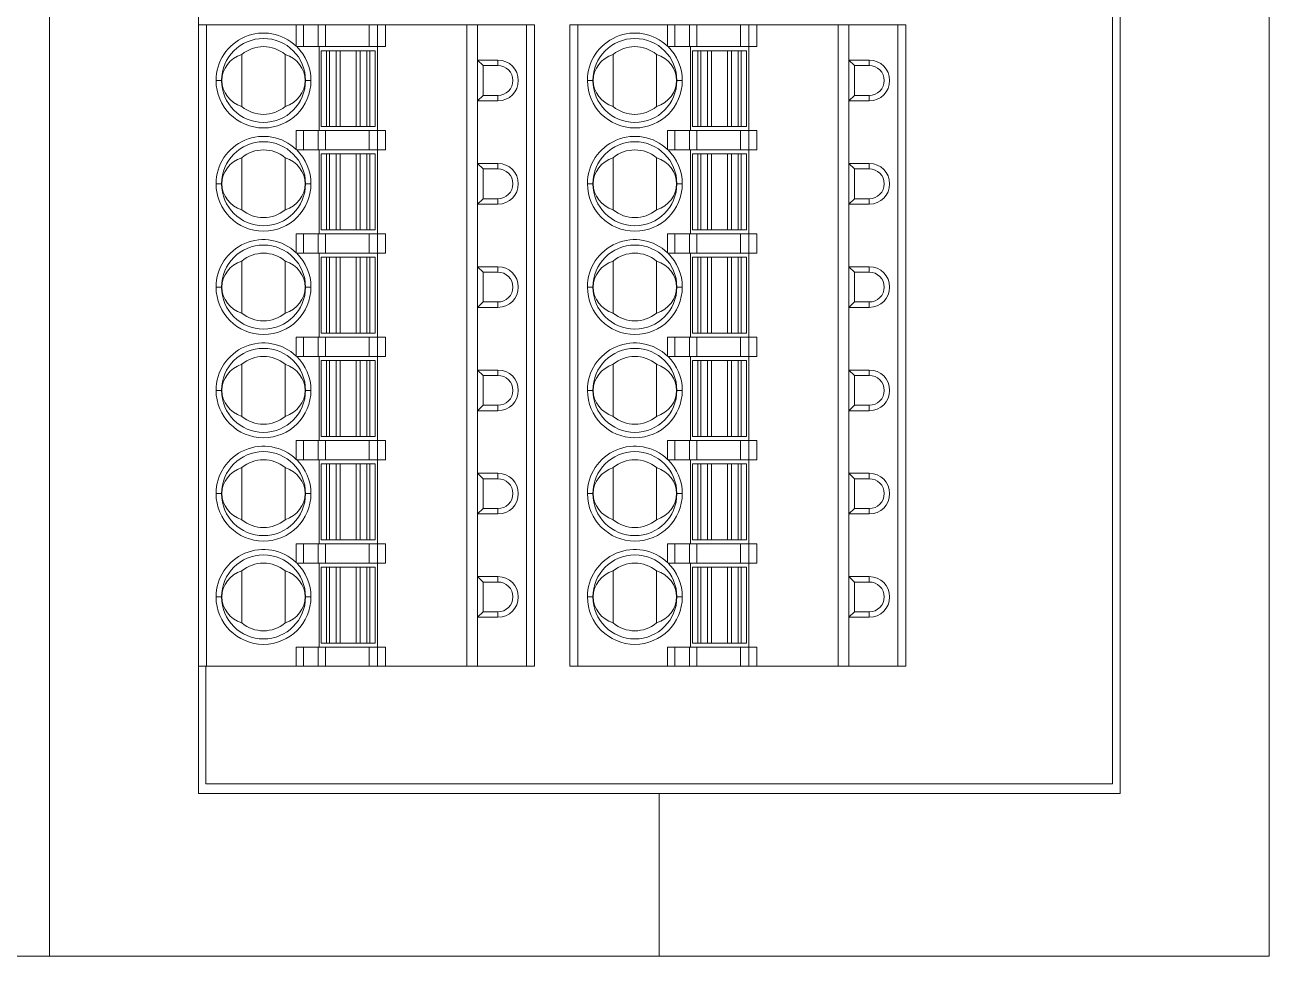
# Model space of a CAD drawing. Header units: millimetres. Extents: x 15 to 265, y 8 to 208.
# Drawn here: x 169.15 to 192.1, y 115 to 132.18 of the extents above; entities that cross this region are included whole.
import ezdxf

# ---------------------------------------------------------------- set-up
doc = ezdxf.new("R2010")
doc.units = ezdxf.units.MM

msp = doc.modelspace()

# ---------------------------------------------------------------- linework, layer by layer
at = {"color": 7, "linetype": 'Continuous', "lineweight": 15}
for p, q in [((169.605, 174.001), (169.605, 115.001)), ((192.105, 174.001), (192.105, 115.001)), ((189.355, 171.001), (189.355, 118.001)), ((189.217, 118.176), (189.217, 170.826)), ((172.355, 132.176), (172.355, 137.001)), ((172.355, 120.351), (172.355, 132.176)), ((172.355, 132.176), (172.505, 132.176)), ((172.505, 120.351), (172.505, 132.176)), ((172.505, 132.176), (174.159, 132.176)), ((174.159, 131.784), (174.159, 132.176)), ((174.159, 132.176), (174.295, 132.176)), ((174.295, 132.176), (174.295, 131.776)), ((174.295, 132.176), (174.564, 132.176)), ((174.564, 132.176), (174.564, 131.776)), ((174.564, 132.176), (174.7, 132.176)), ((174.7, 132.176), (174.7, 131.776)), ((174.7, 132.176), (175.505, 132.176)), ((175.505, 132.176), (175.505, 131.776)), ((175.505, 132.176), (175.655, 132.176)), ((175.655, 132.176), (175.655, 131.776)), ((175.655, 132.176), (175.805, 132.176)), ((175.805, 132.176), (175.805, 131.776)), ((175.805, 132.176), (177.305, 132.176)), ((177.305, 120.351), (177.305, 132.176)), ((177.505, 132.176), (177.305, 132.176)), ((177.505, 131.526), (177.505, 132.176)), ((177.505, 132.176), (178.405, 132.176)), ((178.405, 120.351), (178.405, 132.176)), ((178.555, 132.176), (178.405, 132.176)), ((178.555, 120.351), (178.555, 132.176)), ((179.205, 120.351), (179.205, 132.176)), ((179.205, 132.176), (179.355, 132.176)), ((179.355, 120.351), (179.355, 132.176)), ((179.355, 132.176), (181.009, 132.176)), ((181.009, 131.784), (181.009, 132.176)), ((181.009, 132.176), (181.145, 132.176)), ((181.145, 132.176), (181.145, 131.776)), ((181.145, 132.176), (181.414, 132.176)), ((181.414, 132.176), (181.414, 131.776)), ((181.414, 132.176), (181.55, 132.176)), ((181.55, 132.176), (181.55, 131.776)), ((181.55, 132.176), (182.355, 132.176)), ((182.355, 132.176), (182.355, 131.776)), ((182.355, 132.176), (182.505, 132.176)), ((182.505, 132.176), (182.505, 131.776)), ((182.505, 132.176), (182.655, 132.176)), ((182.655, 132.176), (182.655, 131.776)), ((182.655, 132.176), (184.155, 132.176)), ((184.155, 120.351), (184.155, 132.176)), ((184.355, 132.176), (184.155, 132.176)), ((184.355, 131.526), (184.355, 132.176)), ((184.355, 132.176), (185.255, 132.176)), ((185.255, 120.351), (185.255, 132.176)), ((185.405, 132.176), (185.255, 132.176)), ((185.405, 120.351), (185.405, 132.176)), ((174.167, 131.777), (174.159, 131.784)), ((174.167, 131.776), (174.295, 131.776)), ((174.167, 131.776), (174.167, 131.776)), ((174.295, 131.776), (174.564, 131.776)), ((174.564, 131.776), (174.7, 131.776)), ((174.58, 130.226), (174.58, 131.776)), ((174.7, 131.776), (175.505, 131.776)), ((175.505, 131.776), (175.655, 131.776)), ((175.655, 131.776), (175.805, 131.776)), ((175.655, 131.776), (175.655, 130.226)), ((181.017, 131.777), (181.009, 131.784)), ((181.017, 131.776), (181.145, 131.776)), ((181.017, 131.776), (181.017, 131.776)), ((181.145, 131.776), (181.414, 131.776)), ((181.414, 131.776), (181.55, 131.776)), ((181.43, 130.226), (181.43, 131.776)), ((181.55, 131.776), (182.355, 131.776)), ((182.355, 131.776), (182.505, 131.776)), ((182.505, 131.776), (182.655, 131.776)), ((182.505, 131.776), (182.505, 130.226)), ((173.155, 130.671), (173.155, 131.632)), ((173.955, 131.632), (173.955, 130.671)), ((174.617, 130.301), (174.617, 131.701)), ((174.617, 131.701), (174.717, 131.701)), ((174.717, 130.301), (174.717, 131.701)), ((174.775, 131.701), (174.717, 131.701)), ((174.897, 131.701), (174.775, 131.701)), ((174.775, 130.301), (174.775, 131.701)), ((174.897, 130.301), (174.897, 131.701)), ((174.971, 131.701), (174.897, 131.701)), ((174.971, 130.301), (174.971, 131.701)), ((174.971, 131.701), (175.264, 131.701)), ((175.264, 131.701), (175.264, 130.301)), ((175.338, 131.701), (175.264, 131.701)), ((175.338, 131.701), (175.338, 130.301)), ((175.46, 131.701), (175.338, 131.701)), ((175.46, 131.701), (175.46, 130.301)), ((175.517, 131.701), (175.46, 131.701)), ((175.517, 131.701), (175.517, 130.301)), ((175.617, 131.701), (175.517, 131.701)), ((175.617, 131.701), (175.617, 130.301)), ((177.505, 130.776), (177.505, 131.526)), ((177.505, 131.526), (177.88, 131.526)), ((177.505, 131.526), (177.605, 131.426)), ((177.88, 131.426), (177.88, 131.526)), ((180.005, 130.671), (180.005, 131.632)), ((180.805, 131.632), (180.805, 130.671)), ((181.467, 130.301), (181.467, 131.701)), ((181.467, 131.701), (181.567, 131.701)), ((181.567, 130.301), (181.567, 131.701)), ((181.625, 131.701), (181.567, 131.701)), ((181.625, 130.301), (181.625, 131.701)), ((181.747, 131.701), (181.625, 131.701)), ((181.747, 130.301), (181.747, 131.701)), ((181.821, 131.701), (181.747, 131.701)), ((181.821, 130.301), (181.821, 131.701)), ((181.821, 131.701), (182.114, 131.701)), ((182.114, 131.701), (182.114, 130.301)), ((182.188, 131.701), (182.114, 131.701)), ((182.188, 131.701), (182.188, 130.301)), ((182.31, 131.701), (182.188, 131.701)), ((182.31, 131.701), (182.31, 130.301)), ((182.367, 131.701), (182.31, 131.701)), ((182.367, 131.701), (182.367, 130.301)), ((182.467, 131.701), (182.367, 131.701)), ((182.467, 131.701), (182.467, 130.301)), ((184.355, 130.776), (184.355, 131.526)), ((184.355, 131.526), (184.73, 131.526)), ((184.355, 131.526), (184.455, 131.426)), ((184.73, 131.426), (184.73, 131.526)), ((177.605, 130.876), (177.605, 131.426)), ((177.605, 131.426), (177.88, 131.426)), ((184.455, 130.876), (184.455, 131.426)), ((184.455, 131.426), (184.73, 131.426)), ((172.78, 131.151), (172.68, 131.151)), ((174.43, 131.151), (174.33, 131.151)), ((179.63, 131.151), (179.53, 131.151)), ((181.28, 131.151), (181.18, 131.151)), ((177.505, 130.776), (177.605, 130.876)), ((177.605, 130.876), (177.88, 130.876)), ((177.88, 130.876), (177.88, 130.776)), ((184.355, 130.776), (184.455, 130.876)), ((184.455, 130.876), (184.73, 130.876)), ((184.73, 130.876), (184.73, 130.776)), ((177.505, 130.776), (177.505, 129.621)), ((177.88, 130.776), (177.505, 130.776)), ((184.355, 130.776), (184.355, 129.621)), ((184.73, 130.776), (184.355, 130.776)), ((174.159, 129.879), (174.159, 130.226)), ((174.159, 130.226), (174.295, 130.226)), ((174.295, 130.226), (174.295, 129.871)), ((174.564, 130.226), (174.295, 130.226)), ((174.564, 129.871), (174.564, 130.226)), ((174.564, 130.226), (174.7, 130.226)), ((174.617, 130.301), (174.717, 130.301)), ((174.7, 129.871), (174.7, 130.226)), ((174.7, 130.226), (175.505, 130.226)), ((174.717, 130.301), (174.775, 130.301)), ((174.775, 130.301), (174.897, 130.301)), ((174.897, 130.301), (174.971, 130.301)), ((175.264, 130.301), (174.971, 130.301)), ((175.264, 130.301), (175.338, 130.301)), ((175.338, 130.301), (175.46, 130.301)), ((175.46, 130.301), (175.517, 130.301)), ((175.505, 130.226), (175.505, 129.871)), ((175.655, 130.226), (175.505, 130.226)), ((175.517, 130.301), (175.617, 130.301)), ((175.655, 130.226), (175.655, 129.871)), ((175.655, 130.226), (175.805, 130.226)), ((175.805, 130.226), (175.805, 129.871)), ((181.009, 129.879), (181.009, 130.226)), ((181.009, 130.226), (181.145, 130.226)), ((181.145, 130.226), (181.145, 129.871)), ((181.414, 130.226), (181.145, 130.226)), ((181.414, 129.871), (181.414, 130.226)), ((181.414, 130.226), (181.55, 130.226)), ((181.467, 130.301), (181.567, 130.301)), ((181.55, 129.871), (181.55, 130.226)), ((181.55, 130.226), (182.355, 130.226)), ((181.567, 130.301), (181.625, 130.301)), ((181.625, 130.301), (181.747, 130.301)), ((181.747, 130.301), (181.821, 130.301)), ((182.114, 130.301), (181.821, 130.301)), ((182.114, 130.301), (182.188, 130.301)), ((182.188, 130.301), (182.31, 130.301)), ((182.31, 130.301), (182.367, 130.301)), ((182.355, 130.226), (182.355, 129.871)), ((182.505, 130.226), (182.355, 130.226)), ((182.367, 130.301), (182.467, 130.301)), ((182.505, 130.226), (182.505, 129.871)), ((182.505, 130.226), (182.655, 130.226)), ((182.655, 130.226), (182.655, 129.871)), ((173.155, 128.766), (173.155, 129.727)), ((173.955, 129.727), (173.955, 128.766)), ((174.167, 129.872), (174.159, 129.879)), ((174.167, 129.871), (174.295, 129.871)), ((174.167, 129.871), (174.167, 129.871)), ((174.295, 129.871), (174.564, 129.871)), ((174.564, 129.871), (174.7, 129.871)), ((174.58, 128.321), (174.58, 129.871)), ((174.617, 128.396), (174.617, 129.796)), ((174.617, 129.796), (174.717, 129.796)), ((174.7, 129.871), (175.505, 129.871)), ((174.717, 128.396), (174.717, 129.796)), ((174.775, 129.796), (174.717, 129.796)), ((174.897, 129.796), (174.775, 129.796)), ((174.775, 128.396), (174.775, 129.796)), ((174.897, 128.396), (174.897, 129.796)), ((174.971, 129.796), (174.897, 129.796)), ((174.971, 128.396), (174.971, 129.796)), ((174.971, 129.796), (175.264, 129.796)), ((175.264, 129.796), (175.264, 128.396)), ((175.338, 129.796), (175.264, 129.796)), ((175.338, 129.796), (175.338, 128.396)), ((175.46, 129.796), (175.338, 129.796)), ((175.46, 129.796), (175.46, 128.396)), ((175.517, 129.796), (175.46, 129.796)), ((175.505, 129.871), (175.655, 129.871)), ((175.517, 129.796), (175.517, 128.396)), ((175.517, 129.796), (175.617, 129.796)), ((175.617, 129.796), (175.617, 128.396)), ((175.655, 129.871), (175.805, 129.871)), ((175.655, 129.871), (175.655, 128.321)), ((180.005, 128.766), (180.005, 129.727)), ((180.805, 129.727), (180.805, 128.766)), ((181.017, 129.872), (181.009, 129.879)), ((181.017, 129.871), (181.145, 129.871)), ((181.017, 129.871), (181.017, 129.871)), ((181.145, 129.871), (181.414, 129.871)), ((181.414, 129.871), (181.55, 129.871)), ((181.43, 128.321), (181.43, 129.871)), ((181.467, 128.396), (181.467, 129.796)), ((181.467, 129.796), (181.567, 129.796)), ((181.55, 129.871), (182.355, 129.871)), ((181.567, 128.396), (181.567, 129.796)), ((181.625, 129.796), (181.567, 129.796)), ((181.625, 128.396), (181.625, 129.796)), ((181.747, 129.796), (181.625, 129.796)), ((181.747, 128.396), (181.747, 129.796)), ((181.821, 129.796), (181.747, 129.796)), ((181.821, 128.396), (181.821, 129.796)), ((181.821, 129.796), (182.114, 129.796)), ((182.114, 129.796), (182.114, 128.396)), ((182.188, 129.796), (182.114, 129.796)), ((182.188, 129.796), (182.188, 128.396)), ((182.31, 129.796), (182.188, 129.796)), ((182.31, 129.796), (182.31, 128.396)), ((182.367, 129.796), (182.31, 129.796)), ((182.355, 129.871), (182.505, 129.871)), ((182.367, 129.796), (182.367, 128.396)), ((182.367, 129.796), (182.467, 129.796)), ((182.467, 129.796), (182.467, 128.396)), ((182.505, 129.871), (182.655, 129.871)), ((182.505, 129.871), (182.505, 128.321)), ((177.505, 128.871), (177.505, 129.621)), ((177.505, 129.621), (177.88, 129.621)), ((177.505, 129.621), (177.605, 129.521)), ((177.605, 129.521), (177.88, 129.521)), ((177.605, 128.971), (177.605, 129.521)), ((177.88, 129.521), (177.88, 129.621)), ((184.355, 128.871), (184.355, 129.621)), ((184.355, 129.621), (184.73, 129.621)), ((184.355, 129.621), (184.455, 129.521)), ((184.455, 128.971), (184.455, 129.521)), ((184.455, 129.521), (184.73, 129.521)), ((184.73, 129.521), (184.73, 129.621)), ((172.78, 129.246), (172.68, 129.246)), ((174.43, 129.246), (174.33, 129.246)), ((179.63, 129.246), (179.53, 129.246)), ((181.28, 129.246), (181.18, 129.246)), ((177.505, 128.871), (177.605, 128.971)), ((177.505, 128.871), (177.505, 127.716)), ((177.88, 128.871), (177.505, 128.871)), ((177.605, 128.971), (177.88, 128.971)), ((177.88, 128.971), (177.88, 128.871)), ((184.355, 128.871), (184.455, 128.971)), ((184.355, 128.871), (184.355, 127.716)), ((184.73, 128.871), (184.355, 128.871)), ((184.455, 128.971), (184.73, 128.971)), ((184.73, 128.971), (184.73, 128.871)), ((174.159, 127.974), (174.159, 128.321)), ((174.159, 128.321), (174.295, 128.321)), ((174.295, 128.321), (174.295, 127.966)), ((174.564, 128.321), (174.295, 128.321)), ((174.564, 127.966), (174.564, 128.321)), ((174.564, 128.321), (174.7, 128.321)), ((174.617, 128.396), (174.717, 128.396)), ((174.7, 127.966), (174.7, 128.321)), ((174.7, 128.321), (175.505, 128.321)), ((174.717, 128.396), (174.775, 128.396)), ((174.775, 128.396), (174.897, 128.396)), ((174.897, 128.396), (174.971, 128.396)), ((175.264, 128.396), (174.971, 128.396)), ((175.264, 128.396), (175.338, 128.396)), ((175.338, 128.396), (175.46, 128.396)), ((175.46, 128.396), (175.517, 128.396)), ((175.505, 128.321), (175.505, 127.966)), ((175.655, 128.321), (175.505, 128.321)), ((175.517, 128.396), (175.617, 128.396)), ((175.655, 128.321), (175.655, 127.966)), ((175.655, 128.321), (175.805, 128.321)), ((175.805, 128.321), (175.805, 127.966)), ((181.009, 127.974), (181.009, 128.321)), ((181.009, 128.321), (181.145, 128.321)), ((181.145, 128.321), (181.145, 127.966)), ((181.414, 128.321), (181.145, 128.321)), ((181.414, 127.966), (181.414, 128.321)), ((181.414, 128.321), (181.55, 128.321)), ((181.467, 128.396), (181.567, 128.396)), ((181.55, 127.966), (181.55, 128.321)), ((181.55, 128.321), (182.355, 128.321)), ((181.567, 128.396), (181.625, 128.396)), ((181.625, 128.396), (181.747, 128.396)), ((181.747, 128.396), (181.821, 128.396)), ((182.114, 128.396), (181.821, 128.396)), ((182.114, 128.396), (182.188, 128.396)), ((182.188, 128.396), (182.31, 128.396)), ((182.31, 128.396), (182.367, 128.396)), ((182.355, 128.321), (182.355, 127.966)), ((182.505, 128.321), (182.355, 128.321)), ((182.367, 128.396), (182.467, 128.396)), ((182.505, 128.321), (182.505, 127.966)), ((182.505, 128.321), (182.655, 128.321)), ((182.655, 128.321), (182.655, 127.966)), ((174.167, 127.967), (174.159, 127.974)), ((174.167, 127.966), (174.295, 127.966)), ((174.167, 127.966), (174.167, 127.966)), ((174.295, 127.966), (174.564, 127.966)), ((174.564, 127.966), (174.7, 127.966)), ((174.58, 126.416), (174.58, 127.966)), ((174.617, 126.491), (174.617, 127.891)), ((174.617, 127.891), (174.717, 127.891)), ((174.7, 127.966), (175.505, 127.966)), ((174.717, 126.491), (174.717, 127.891)), ((174.775, 127.891), (174.717, 127.891)), ((174.897, 127.891), (174.775, 127.891)), ((174.775, 126.491), (174.775, 127.891)), ((174.897, 126.491), (174.897, 127.891)), ((174.971, 127.891), (174.897, 127.891)), ((174.971, 126.491), (174.971, 127.891)), ((174.971, 127.891), (175.264, 127.891)), ((175.264, 127.891), (175.264, 126.491)), ((175.338, 127.891), (175.264, 127.891)), ((175.338, 127.891), (175.338, 126.491)), ((175.46, 127.891), (175.338, 127.891)), ((175.46, 127.891), (175.46, 126.491)), ((175.517, 127.891), (175.46, 127.891)), ((175.505, 127.966), (175.655, 127.966)), ((175.517, 127.891), (175.517, 126.491)), ((175.517, 127.891), (175.617, 127.891)), ((175.617, 127.891), (175.617, 126.491)), ((175.655, 127.966), (175.805, 127.966)), ((175.655, 127.966), (175.655, 126.416)), ((181.017, 127.967), (181.009, 127.974)), ((181.017, 127.966), (181.145, 127.966)), ((181.017, 127.966), (181.017, 127.966)), ((181.145, 127.966), (181.414, 127.966)), ((181.414, 127.966), (181.55, 127.966)), ((181.43, 126.416), (181.43, 127.966)), ((181.467, 126.491), (181.467, 127.891)), ((181.467, 127.891), (181.567, 127.891)), ((181.55, 127.966), (182.355, 127.966)), ((181.567, 126.491), (181.567, 127.891)), ((181.625, 127.891), (181.567, 127.891)), ((181.747, 127.891), (181.625, 127.891)), ((181.625, 126.491), (181.625, 127.891)), ((181.747, 126.491), (181.747, 127.891)), ((181.821, 127.891), (181.747, 127.891)), ((181.821, 126.491), (181.821, 127.891)), ((181.821, 127.891), (182.114, 127.891)), ((182.114, 127.891), (182.114, 126.491)), ((182.188, 127.891), (182.114, 127.891)), ((182.188, 127.891), (182.188, 126.491)), ((182.31, 127.891), (182.188, 127.891)), ((182.31, 127.891), (182.31, 126.491)), ((182.367, 127.891), (182.31, 127.891)), ((182.355, 127.966), (182.505, 127.966)), ((182.367, 127.891), (182.367, 126.491)), ((182.367, 127.891), (182.467, 127.891)), ((182.467, 127.891), (182.467, 126.491)), ((182.505, 127.966), (182.655, 127.966)), ((182.505, 127.966), (182.505, 126.416)), ((173.155, 126.861), (173.155, 127.822)), ((173.955, 127.822), (173.955, 126.861)), ((177.505, 126.966), (177.505, 127.716)), ((177.505, 127.716), (177.88, 127.716)), ((177.505, 127.716), (177.605, 127.616)), ((177.605, 127.616), (177.88, 127.616)), ((177.605, 127.066), (177.605, 127.616)), ((177.88, 127.616), (177.88, 127.716)), ((180.005, 126.861), (180.005, 127.822)), ((180.805, 127.822), (180.805, 126.861)), ((184.355, 126.966), (184.355, 127.716)), ((184.355, 127.716), (184.73, 127.716)), ((184.355, 127.716), (184.455, 127.616)), ((184.455, 127.066), (184.455, 127.616)), ((184.455, 127.616), (184.73, 127.616)), ((184.73, 127.616), (184.73, 127.716)), ((172.78, 127.341), (172.68, 127.341)), ((174.43, 127.341), (174.33, 127.341)), ((179.63, 127.341), (179.53, 127.341)), ((181.28, 127.341), (181.18, 127.341)), ((177.505, 126.966), (177.605, 127.066)), ((177.505, 126.966), (177.505, 125.811)), ((177.88, 126.966), (177.505, 126.966)), ((177.605, 127.066), (177.88, 127.066)), ((177.88, 127.066), (177.88, 126.966)), ((184.355, 126.966), (184.455, 127.066)), ((184.355, 126.966), (184.355, 125.811)), ((184.73, 126.966), (184.355, 126.966)), ((184.455, 127.066), (184.73, 127.066)), ((184.73, 127.066), (184.73, 126.966)), ((174.617, 126.491), (174.717, 126.491)), ((174.717, 126.491), (174.775, 126.491)), ((174.775, 126.491), (174.897, 126.491)), ((174.897, 126.491), (174.971, 126.491)), ((175.264, 126.491), (174.971, 126.491)), ((175.264, 126.491), (175.338, 126.491)), ((175.338, 126.491), (175.46, 126.491)), ((175.46, 126.491), (175.517, 126.491)), ((175.517, 126.491), (175.617, 126.491)), ((181.467, 126.491), (181.567, 126.491)), ((181.567, 126.491), (181.625, 126.491)), ((181.625, 126.491), (181.747, 126.491)), ((181.747, 126.491), (181.821, 126.491)), ((182.114, 126.491), (181.821, 126.491)), ((182.114, 126.491), (182.188, 126.491)), ((182.188, 126.491), (182.31, 126.491)), ((182.31, 126.491), (182.367, 126.491)), ((182.367, 126.491), (182.467, 126.491)), ((174.159, 126.069), (174.159, 126.416)), ((174.159, 126.416), (174.295, 126.416)), ((174.295, 126.416), (174.295, 126.061)), ((174.564, 126.416), (174.295, 126.416)), ((174.564, 126.061), (174.564, 126.416)), ((174.564, 126.416), (174.7, 126.416)), ((174.7, 126.061), (174.7, 126.416)), ((174.7, 126.416), (175.505, 126.416)), ((175.505, 126.416), (175.505, 126.061)), ((175.655, 126.416), (175.505, 126.416)), ((175.655, 126.416), (175.655, 126.061)), ((175.655, 126.416), (175.805, 126.416)), ((175.805, 126.416), (175.805, 126.061)), ((181.009, 126.069), (181.009, 126.416)), ((181.009, 126.416), (181.145, 126.416)), ((181.145, 126.416), (181.145, 126.061)), ((181.414, 126.416), (181.145, 126.416)), ((181.414, 126.061), (181.414, 126.416)), ((181.414, 126.416), (181.55, 126.416)), ((181.55, 126.061), (181.55, 126.416)), ((181.55, 126.416), (182.355, 126.416)), ((182.355, 126.416), (182.355, 126.061)), ((182.505, 126.416), (182.355, 126.416)), ((182.505, 126.416), (182.505, 126.061)), ((182.505, 126.416), (182.655, 126.416)), ((182.655, 126.416), (182.655, 126.061)), ((174.167, 126.062), (174.159, 126.069)), ((174.167, 126.061), (174.295, 126.061)), ((174.167, 126.061), (174.167, 126.061)), ((174.295, 126.061), (174.564, 126.061)), ((174.564, 126.061), (174.7, 126.061)), ((174.58, 124.511), (174.58, 126.061)), ((174.7, 126.061), (175.505, 126.061)), ((175.505, 126.061), (175.655, 126.061)), ((175.655, 126.061), (175.805, 126.061)), ((175.655, 126.061), (175.655, 124.511)), ((181.017, 126.062), (181.009, 126.069)), ((181.017, 126.061), (181.145, 126.061)), ((181.017, 126.061), (181.017, 126.061)), ((181.145, 126.061), (181.414, 126.061)), ((181.414, 126.061), (181.55, 126.061)), ((181.43, 124.511), (181.43, 126.061)), ((181.55, 126.061), (182.355, 126.061)), ((182.355, 126.061), (182.505, 126.061)), ((182.505, 126.061), (182.655, 126.061)), ((182.505, 126.061), (182.505, 124.511)), ((173.155, 124.956), (173.155, 125.917)), ((173.955, 125.917), (173.955, 124.956)), ((174.617, 124.586), (174.617, 125.986)), ((174.617, 125.986), (174.717, 125.986)), ((174.717, 124.586), (174.717, 125.986)), ((174.775, 125.986), (174.717, 125.986)), ((174.775, 124.586), (174.775, 125.986)), ((174.897, 125.986), (174.775, 125.986)), ((174.897, 124.586), (174.897, 125.986)), ((174.971, 125.986), (174.897, 125.986)), ((174.971, 124.586), (174.971, 125.986)), ((174.971, 125.986), (175.264, 125.986)), ((175.264, 125.986), (175.264, 124.586)), ((175.338, 125.986), (175.264, 125.986)), ((175.338, 125.986), (175.338, 124.586)), ((175.46, 125.986), (175.338, 125.986)), ((175.46, 125.986), (175.46, 124.586)), ((175.517, 125.986), (175.46, 125.986)), ((175.517, 125.986), (175.517, 124.586)), ((175.517, 125.986), (175.617, 125.986)), ((175.617, 125.986), (175.617, 124.586)), ((177.505, 125.061), (177.505, 125.811)), ((177.505, 125.811), (177.88, 125.811)), ((177.505, 125.811), (177.605, 125.711)), ((177.88, 125.711), (177.88, 125.811)), ((180.005, 124.956), (180.005, 125.917)), ((180.805, 125.917), (180.805, 124.956)), ((181.467, 124.586), (181.467, 125.986)), ((181.467, 125.986), (181.567, 125.986)), ((181.567, 124.586), (181.567, 125.986)), ((181.625, 125.986), (181.567, 125.986)), ((181.747, 125.986), (181.625, 125.986)), ((181.625, 124.586), (181.625, 125.986)), ((181.747, 124.586), (181.747, 125.986)), ((181.821, 125.986), (181.747, 125.986)), ((181.821, 124.586), (181.821, 125.986)), ((181.821, 125.986), (182.114, 125.986)), ((182.114, 125.986), (182.114, 124.586)), ((182.188, 125.986), (182.114, 125.986)), ((182.188, 125.986), (182.188, 124.586)), ((182.31, 125.986), (182.188, 125.986)), ((182.31, 125.986), (182.31, 124.586)), ((182.367, 125.986), (182.31, 125.986)), ((182.367, 125.986), (182.367, 124.586)), ((182.367, 125.986), (182.467, 125.986)), ((182.467, 125.986), (182.467, 124.586)), ((184.355, 125.061), (184.355, 125.811)), ((184.355, 125.811), (184.73, 125.811)), ((184.355, 125.811), (184.455, 125.711)), ((184.73, 125.711), (184.73, 125.811)), ((177.605, 125.161), (177.605, 125.711)), ((177.605, 125.711), (177.88, 125.711)), ((184.455, 125.161), (184.455, 125.711)), ((184.455, 125.711), (184.73, 125.711)), ((172.78, 125.436), (172.68, 125.436)), ((174.43, 125.436), (174.33, 125.436)), ((179.63, 125.436), (179.53, 125.436)), ((181.28, 125.436), (181.18, 125.436)), ((177.505, 125.061), (177.605, 125.161)), ((177.605, 125.161), (177.88, 125.161)), ((177.88, 125.161), (177.88, 125.061)), ((184.355, 125.061), (184.455, 125.161)), ((184.455, 125.161), (184.73, 125.161)), ((184.73, 125.161), (184.73, 125.061)), ((177.505, 125.061), (177.505, 123.906)), ((177.88, 125.061), (177.505, 125.061)), ((184.355, 125.061), (184.355, 123.906)), ((184.73, 125.061), (184.355, 125.061)), ((174.159, 124.164), (174.159, 124.511)), ((174.159, 124.511), (174.295, 124.511)), ((174.295, 124.511), (174.295, 124.156)), ((174.564, 124.511), (174.295, 124.511)), ((174.564, 124.156), (174.564, 124.511)), ((174.564, 124.511), (174.7, 124.511)), ((174.617, 124.586), (174.717, 124.586)), ((174.7, 124.156), (174.7, 124.511)), ((174.7, 124.511), (175.505, 124.511)), ((174.717, 124.586), (174.775, 124.586)), ((174.775, 124.586), (174.897, 124.586)), ((174.897, 124.586), (174.971, 124.586)), ((175.264, 124.586), (174.971, 124.586)), ((175.264, 124.586), (175.338, 124.586)), ((175.338, 124.586), (175.46, 124.586)), ((175.46, 124.586), (175.517, 124.586)), ((175.505, 124.511), (175.505, 124.156)), ((175.655, 124.511), (175.505, 124.511)), ((175.517, 124.586), (175.617, 124.586)), ((175.655, 124.511), (175.655, 124.156)), ((175.655, 124.511), (175.805, 124.511)), ((175.805, 124.511), (175.805, 124.156)), ((181.009, 124.164), (181.009, 124.511)), ((181.009, 124.511), (181.145, 124.511)), ((181.145, 124.511), (181.145, 124.156)), ((181.414, 124.511), (181.145, 124.511)), ((181.414, 124.156), (181.414, 124.511)), ((181.414, 124.511), (181.55, 124.511)), ((181.467, 124.586), (181.567, 124.586)), ((181.55, 124.156), (181.55, 124.511)), ((181.55, 124.511), (182.355, 124.511)), ((181.567, 124.586), (181.625, 124.586)), ((181.625, 124.586), (181.747, 124.586)), ((181.747, 124.586), (181.821, 124.586)), ((182.114, 124.586), (181.821, 124.586)), ((182.114, 124.586), (182.188, 124.586)), ((182.188, 124.586), (182.31, 124.586)), ((182.31, 124.586), (182.367, 124.586)), ((182.355, 124.511), (182.355, 124.156)), ((182.505, 124.511), (182.355, 124.511)), ((182.367, 124.586), (182.467, 124.586)), ((182.505, 124.511), (182.505, 124.156)), ((182.505, 124.511), (182.655, 124.511)), ((182.655, 124.511), (182.655, 124.156)), ((173.155, 123.051), (173.155, 124.012)), ((173.955, 124.012), (173.955, 123.051)), ((174.167, 124.157), (174.159, 124.164)), ((174.167, 124.156), (174.295, 124.156)), ((174.167, 124.156), (174.167, 124.156)), ((174.295, 124.156), (174.564, 124.156)), ((174.564, 124.156), (174.7, 124.156)), ((174.58, 122.606), (174.58, 124.156)), ((174.617, 122.681), (174.617, 124.081)), ((174.617, 124.081), (174.717, 124.081)), ((174.7, 124.156), (175.505, 124.156)), ((174.717, 122.681), (174.717, 124.081)), ((174.775, 124.081), (174.717, 124.081)), ((174.897, 124.081), (174.775, 124.081)), ((174.775, 122.681), (174.775, 124.081)), ((174.897, 122.681), (174.897, 124.081)), ((174.971, 124.081), (174.897, 124.081)), ((174.971, 122.681), (174.971, 124.081)), ((174.971, 124.081), (175.264, 124.081)), ((175.264, 124.081), (175.264, 122.681)), ((175.338, 124.081), (175.264, 124.081)), ((175.338, 124.081), (175.338, 122.681)), ((175.46, 124.081), (175.338, 124.081)), ((175.46, 124.081), (175.46, 122.681)), ((175.517, 124.081), (175.46, 124.081)), ((175.505, 124.156), (175.655, 124.156)), ((175.517, 124.081), (175.517, 122.681)), ((175.617, 124.081), (175.517, 124.081)), ((175.617, 124.081), (175.617, 122.681)), ((175.655, 124.156), (175.805, 124.156)), ((175.655, 124.156), (175.655, 122.606)), ((180.005, 123.051), (180.005, 124.012)), ((180.805, 124.012), (180.805, 123.051)), ((181.017, 124.157), (181.009, 124.164)), ((181.017, 124.156), (181.145, 124.156)), ((181.017, 124.156), (181.017, 124.156)), ((181.145, 124.156), (181.414, 124.156)), ((181.414, 124.156), (181.55, 124.156)), ((181.43, 122.606), (181.43, 124.156)), ((181.467, 122.681), (181.467, 124.081)), ((181.467, 124.081), (181.567, 124.081)), ((181.55, 124.156), (182.355, 124.156)), ((181.567, 122.681), (181.567, 124.081)), ((181.625, 124.081), (181.567, 124.081)), ((181.747, 124.081), (181.625, 124.081)), ((181.625, 122.681), (181.625, 124.081)), ((181.747, 122.681), (181.747, 124.081)), ((181.821, 124.081), (181.747, 124.081)), ((181.821, 122.681), (181.821, 124.081)), ((181.821, 124.081), (182.114, 124.081)), ((182.114, 124.081), (182.114, 122.681)), ((182.188, 124.081), (182.114, 124.081)), ((182.188, 124.081), (182.188, 122.681)), ((182.31, 124.081), (182.188, 124.081)), ((182.31, 124.081), (182.31, 122.681)), ((182.367, 124.081), (182.31, 124.081)), ((182.355, 124.156), (182.505, 124.156)), ((182.367, 124.081), (182.367, 122.681)), ((182.467, 124.081), (182.367, 124.081)), ((182.467, 124.081), (182.467, 122.681)), ((182.505, 124.156), (182.655, 124.156)), ((182.505, 124.156), (182.505, 122.606)), ((177.505, 123.156), (177.505, 123.906)), ((177.505, 123.906), (177.88, 123.906)), ((177.505, 123.906), (177.605, 123.806)), ((177.605, 123.806), (177.88, 123.806)), ((177.605, 123.256), (177.605, 123.806)), ((177.88, 123.806), (177.88, 123.906)), ((184.355, 123.156), (184.355, 123.906)), ((184.355, 123.906), (184.73, 123.906)), ((184.355, 123.906), (184.455, 123.806)), ((184.455, 123.256), (184.455, 123.806)), ((184.455, 123.806), (184.73, 123.806)), ((184.73, 123.806), (184.73, 123.906)), ((172.78, 123.531), (172.68, 123.531)), ((174.43, 123.531), (174.33, 123.531)), ((179.63, 123.531), (179.53, 123.531)), ((181.28, 123.531), (181.18, 123.531)), ((177.505, 123.156), (177.605, 123.256)), ((177.605, 123.256), (177.88, 123.256)), ((177.88, 123.256), (177.88, 123.156)), ((184.355, 123.156), (184.455, 123.256)), ((184.455, 123.256), (184.73, 123.256)), ((184.73, 123.256), (184.73, 123.156)), ((177.505, 123.156), (177.505, 122.001)), ((177.88, 123.156), (177.505, 123.156)), ((184.355, 123.156), (184.355, 122.001)), ((184.73, 123.156), (184.355, 123.156)), ((174.159, 122.259), (174.159, 122.606)), ((174.159, 122.606), (174.295, 122.606)), ((174.295, 122.606), (174.295, 122.251)), ((174.564, 122.606), (174.295, 122.606)), ((174.564, 122.251), (174.564, 122.606)), ((174.564, 122.606), (174.7, 122.606)), ((174.617, 122.681), (174.717, 122.681)), ((174.7, 122.251), (174.7, 122.606)), ((174.7, 122.606), (175.505, 122.606)), ((174.717, 122.681), (174.775, 122.681)), ((174.775, 122.681), (174.897, 122.681)), ((174.897, 122.681), (174.971, 122.681)), ((175.264, 122.681), (174.971, 122.681)), ((175.264, 122.681), (175.338, 122.681)), ((175.338, 122.681), (175.46, 122.681)), ((175.46, 122.681), (175.517, 122.681)), ((175.505, 122.606), (175.505, 122.251)), ((175.655, 122.606), (175.505, 122.606)), ((175.517, 122.681), (175.617, 122.681)), ((175.655, 122.606), (175.655, 122.251)), ((175.655, 122.606), (175.805, 122.606)), ((175.805, 122.606), (175.805, 122.251)), ((181.009, 122.259), (181.009, 122.606)), ((181.009, 122.606), (181.145, 122.606)), ((181.145, 122.606), (181.145, 122.251)), ((181.414, 122.606), (181.145, 122.606)), ((181.414, 122.251), (181.414, 122.606)), ((181.414, 122.606), (181.55, 122.606)), ((181.467, 122.681), (181.567, 122.681)), ((181.55, 122.251), (181.55, 122.606)), ((181.55, 122.606), (182.355, 122.606)), ((181.567, 122.681), (181.625, 122.681)), ((181.625, 122.681), (181.747, 122.681)), ((181.747, 122.681), (181.821, 122.681)), ((182.114, 122.681), (181.821, 122.681)), ((182.114, 122.681), (182.188, 122.681)), ((182.188, 122.681), (182.31, 122.681)), ((182.31, 122.681), (182.367, 122.681)), ((182.355, 122.606), (182.355, 122.251)), ((182.505, 122.606), (182.355, 122.606)), ((182.367, 122.681), (182.467, 122.681)), ((182.505, 122.606), (182.505, 122.251)), ((182.505, 122.606), (182.655, 122.606)), ((182.655, 122.606), (182.655, 122.251)), ((173.155, 121.146), (173.155, 122.107)), ((173.955, 122.107), (173.955, 121.146)), ((174.167, 122.252), (174.159, 122.259)), ((174.167, 122.251), (174.295, 122.251)), ((174.167, 122.251), (174.167, 122.251)), ((174.295, 122.251), (174.564, 122.251)), ((174.564, 122.251), (174.7, 122.251)), ((174.58, 120.701), (174.58, 122.251)), ((174.617, 120.776), (174.617, 122.176)), ((174.617, 122.176), (174.717, 122.176)), ((174.7, 122.251), (175.505, 122.251)), ((174.717, 120.776), (174.717, 122.176)), ((174.775, 122.176), (174.717, 122.176)), ((174.775, 120.776), (174.775, 122.176)), ((174.897, 122.176), (174.775, 122.176)), ((174.897, 120.776), (174.897, 122.176)), ((174.971, 122.176), (174.897, 122.176)), ((174.971, 120.776), (174.971, 122.176)), ((174.971, 122.176), (175.264, 122.176)), ((175.264, 122.176), (175.264, 120.776)), ((175.338, 122.176), (175.264, 122.176)), ((175.338, 122.176), (175.338, 120.776)), ((175.46, 122.176), (175.338, 122.176)), ((175.46, 122.176), (175.46, 120.776)), ((175.517, 122.176), (175.46, 122.176)), ((175.505, 122.251), (175.655, 122.251)), ((175.517, 122.176), (175.517, 120.776)), ((175.517, 122.176), (175.617, 122.176)), ((175.617, 122.176), (175.617, 120.776)), ((175.655, 122.251), (175.805, 122.251)), ((175.655, 122.251), (175.655, 120.701)), ((180.005, 121.146), (180.005, 122.107)), ((180.805, 122.107), (180.805, 121.146)), ((181.017, 122.252), (181.009, 122.259)), ((181.017, 122.251), (181.145, 122.251)), ((181.017, 122.251), (181.017, 122.251)), ((181.145, 122.251), (181.414, 122.251)), ((181.414, 122.251), (181.55, 122.251)), ((181.43, 120.701), (181.43, 122.251)), ((181.467, 120.776), (181.467, 122.176)), ((181.467, 122.176), (181.567, 122.176)), ((181.55, 122.251), (182.355, 122.251)), ((181.567, 120.776), (181.567, 122.176)), ((181.625, 122.176), (181.567, 122.176)), ((181.625, 120.776), (181.625, 122.176)), ((181.747, 122.176), (181.625, 122.176)), ((181.747, 120.776), (181.747, 122.176)), ((181.821, 122.176), (181.747, 122.176)), ((181.821, 120.776), (181.821, 122.176)), ((181.821, 122.176), (182.114, 122.176)), ((182.114, 122.176), (182.114, 120.776)), ((182.188, 122.176), (182.114, 122.176)), ((182.188, 122.176), (182.188, 120.776)), ((182.31, 122.176), (182.188, 122.176)), ((182.31, 122.176), (182.31, 120.776)), ((182.367, 122.176), (182.31, 122.176)), ((182.355, 122.251), (182.505, 122.251)), ((182.367, 122.176), (182.367, 120.776)), ((182.367, 122.176), (182.467, 122.176)), ((182.467, 122.176), (182.467, 120.776)), ((182.505, 122.251), (182.655, 122.251)), ((182.505, 122.251), (182.505, 120.701)), ((177.505, 121.251), (177.505, 122.001)), ((177.505, 122.001), (177.88, 122.001)), ((177.505, 122.001), (177.605, 121.901)), ((177.605, 121.351), (177.605, 121.901)), ((177.605, 121.901), (177.88, 121.901)), ((177.88, 121.901), (177.88, 122.001)), ((184.355, 121.251), (184.355, 122.001)), ((184.355, 122.001), (184.73, 122.001)), ((184.355, 122.001), (184.455, 121.901)), ((184.455, 121.351), (184.455, 121.901)), ((184.455, 121.901), (184.73, 121.901)), ((184.73, 121.901), (184.73, 122.001)), ((172.78, 121.626), (172.68, 121.626)), ((174.43, 121.626), (174.33, 121.626)), ((179.63, 121.626), (179.53, 121.626)), ((181.28, 121.626), (181.18, 121.626)), ((177.505, 121.251), (177.605, 121.351)), ((177.505, 121.251), (177.505, 120.351)), ((177.88, 121.251), (177.505, 121.251)), ((177.605, 121.351), (177.88, 121.351)), ((177.88, 121.351), (177.88, 121.251)), ((184.355, 121.251), (184.455, 121.351)), ((184.355, 121.251), (184.355, 120.351)), ((184.73, 121.251), (184.355, 121.251)), ((184.455, 121.351), (184.73, 121.351)), ((184.73, 121.351), (184.73, 121.251)), ((174.617, 120.776), (174.717, 120.776)), ((174.717, 120.776), (174.775, 120.776)), ((174.775, 120.776), (174.897, 120.776)), ((174.897, 120.776), (174.971, 120.776)), ((175.264, 120.776), (174.971, 120.776)), ((175.264, 120.776), (175.338, 120.776)), ((175.338, 120.776), (175.46, 120.776)), ((175.46, 120.776), (175.517, 120.776)), ((175.517, 120.776), (175.617, 120.776)), ((181.467, 120.776), (181.567, 120.776)), ((181.567, 120.776), (181.625, 120.776)), ((181.625, 120.776), (181.747, 120.776)), ((181.747, 120.776), (181.821, 120.776)), ((182.114, 120.776), (181.821, 120.776)), ((182.114, 120.776), (182.188, 120.776)), ((182.188, 120.776), (182.31, 120.776)), ((182.31, 120.776), (182.367, 120.776)), ((182.367, 120.776), (182.467, 120.776)), ((174.159, 120.351), (174.159, 120.701)), ((174.295, 120.701), (174.159, 120.701)), ((174.295, 120.701), (174.295, 120.351)), ((174.564, 120.701), (174.295, 120.701)), ((174.564, 120.701), (174.564, 120.351)), ((174.7, 120.701), (174.564, 120.701)), ((174.7, 120.701), (174.7, 120.351)), ((175.505, 120.701), (174.7, 120.701)), ((175.505, 120.701), (175.505, 120.351)), ((175.655, 120.701), (175.505, 120.701)), ((175.655, 120.701), (175.655, 120.351)), ((175.805, 120.701), (175.655, 120.701)), ((175.805, 120.701), (175.805, 120.351)), ((181.009, 120.351), (181.009, 120.701)), ((181.145, 120.701), (181.009, 120.701)), ((181.145, 120.701), (181.145, 120.351)), ((181.414, 120.701), (181.145, 120.701)), ((181.414, 120.701), (181.414, 120.351)), ((181.55, 120.701), (181.414, 120.701)), ((181.55, 120.701), (181.55, 120.351)), ((182.355, 120.701), (181.55, 120.701)), ((182.355, 120.701), (182.355, 120.351)), ((182.505, 120.701), (182.355, 120.701)), ((182.505, 120.701), (182.505, 120.351)), ((182.655, 120.701), (182.505, 120.701)), ((182.655, 120.701), (182.655, 120.351)), ((172.355, 120.351), (172.505, 120.351)), ((172.355, 118.001), (172.355, 120.351)), ((172.492, 120.351), (172.492, 118.176)), ((172.505, 120.351), (174.159, 120.351)), ((174.159, 120.351), (174.295, 120.351)), ((174.295, 120.351), (174.564, 120.351)), ((174.564, 120.351), (174.7, 120.351)), ((174.7, 120.351), (175.505, 120.351)), ((175.505, 120.351), (175.655, 120.351)), ((175.655, 120.351), (175.805, 120.351)), ((175.805, 120.351), (177.305, 120.351)), ((177.305, 120.351), (177.505, 120.351)), ((177.505, 120.351), (178.405, 120.351)), ((178.405, 120.351), (178.555, 120.351)), ((179.205, 120.351), (179.355, 120.351)), ((179.355, 120.351), (181.009, 120.351)), ((181.009, 120.351), (181.145, 120.351)), ((181.145, 120.351), (181.414, 120.351)), ((181.414, 120.351), (181.55, 120.351)), ((181.55, 120.351), (182.355, 120.351)), ((182.355, 120.351), (182.505, 120.351)), ((182.505, 120.351), (182.655, 120.351)), ((182.655, 120.351), (184.155, 120.351)), ((184.155, 120.351), (184.355, 120.351)), ((184.355, 120.351), (185.255, 120.351)), ((185.255, 120.351), (185.405, 120.351)), ((180.855, 118.001), (172.355, 118.001)), ((172.492, 118.176), (189.217, 118.176)), ((180.855, 115.001), (180.855, 118.001)), ((189.355, 118.001), (180.855, 118.001)), ((169.605, 115.001), (158.355, 115.001)), ((180.855, 115.001), (169.605, 115.001)), ((192.105, 115.001), (180.855, 115.001))]:
    msp.add_line(p, q, dxfattribs=at)
for centre, radius, start, end in [((173.555, 131.151), 0.875, 46.3075, 180), ((180.405, 131.151), 0.875, 46.3075, 180), ((173.555, 131.151), 0.775, 0, 180), ((173.555, 131.151), 0.625, 50.2082, 129.7918), ((173.555, 131.151), 0.875, 0, 45.5847), ((180.405, 131.151), 0.775, 0, 180), ((180.405, 131.151), 0.625, 50.2082, 129.7918), ((180.405, 131.151), 0.875, 0, 45.5847), ((177.88, 131.151), 0.375, 270, 90), ((184.73, 131.151), 0.375, 270, 90), ((177.88, 131.151), 0.275, 270, 90), ((184.73, 131.151), 0.275, 270, 90), ((173.555, 131.151), 0.875, 180, 0), ((173.555, 131.151), 0.775, 180, 0), ((180.405, 131.151), 0.875, 180, 0), ((180.405, 131.151), 0.775, 180, 0), ((173.555, 131.151), 0.625, 230.2082, 309.7918), ((180.405, 131.151), 0.625, 230.2082, 309.7918), ((173.555, 129.246), 0.875, 46.3075, 180), ((173.555, 129.246), 0.775, 0, 180), ((180.405, 129.246), 0.875, 46.3075, 180), ((180.405, 129.246), 0.775, 0, 180), ((173.555, 129.246), 0.625, 50.2082, 129.7918), ((173.555, 129.246), 0.875, 0, 45.5847), ((180.405, 129.246), 0.625, 50.2082, 129.7918), ((180.405, 129.246), 0.875, 0, 45.5847), ((177.88, 129.246), 0.375, 270, 90), ((177.88, 129.246), 0.275, 270, 90), ((184.73, 129.246), 0.375, 270, 90), ((184.73, 129.246), 0.275, 270, 90), ((173.555, 129.246), 0.875, 180, 0), ((173.555, 129.246), 0.775, 180, 0), ((180.405, 129.246), 0.875, 180, 0), ((180.405, 129.246), 0.775, 180, 0), ((173.555, 129.246), 0.625, 230.2082, 309.7918), ((180.405, 129.246), 0.625, 230.2082, 309.7918), ((173.555, 127.341), 0.875, 46.3075, 180), ((173.555, 127.341), 0.775, 0, 180), ((180.405, 127.341), 0.875, 46.3075, 180), ((180.405, 127.341), 0.775, 0, 180), ((173.555, 127.341), 0.625, 50.2082, 129.7918), ((173.555, 127.341), 0.875, 0, 45.5847), ((180.405, 127.341), 0.625, 50.2082, 129.7918), ((180.405, 127.341), 0.875, 0, 45.5847), ((177.88, 127.341), 0.375, 270, 90), ((177.88, 127.341), 0.275, 270, 90), ((184.73, 127.341), 0.375, 270, 90), ((184.73, 127.341), 0.275, 270, 90), ((173.555, 127.341), 0.875, 180, 0), ((173.555, 127.341), 0.775, 180, 0), ((180.405, 127.341), 0.875, 180, 0), ((180.405, 127.341), 0.775, 180, 0), ((173.555, 127.341), 0.625, 230.2082, 309.7918), ((180.405, 127.341), 0.625, 230.2082, 309.7918), ((173.555, 125.436), 0.875, 46.3075, 180), ((180.405, 125.436), 0.875, 46.3075, 180), ((173.555, 125.436), 0.775, 0, 180), ((173.555, 125.436), 0.625, 50.2082, 129.7918), ((173.555, 125.436), 0.875, 0, 45.5847), ((180.405, 125.436), 0.775, 0, 180), ((180.405, 125.436), 0.625, 50.2082, 129.7918), ((180.405, 125.436), 0.875, 0, 45.5847), ((177.88, 125.436), 0.375, 270, 90), ((184.73, 125.436), 0.375, 270, 90), ((177.88, 125.436), 0.275, 270, 90), ((184.73, 125.436), 0.275, 270, 90), ((173.555, 125.436), 0.875, 180, 0), ((173.555, 125.436), 0.775, 180, 0), ((180.405, 125.436), 0.875, 180, 0), ((180.405, 125.436), 0.775, 180, 0), ((173.555, 125.436), 0.625, 230.2082, 309.7918), ((180.405, 125.436), 0.625, 230.2082, 309.7918), ((173.555, 123.531), 0.875, 46.3075, 180), ((180.405, 123.531), 0.875, 46.3075, 180), ((173.555, 123.531), 0.775, 0, 180), ((180.405, 123.531), 0.775, 0, 180), ((173.555, 123.531), 0.625, 50.2082, 129.7918), ((173.555, 123.531), 0.875, 0, 45.5847), ((180.405, 123.531), 0.625, 50.2082, 129.7918), ((180.405, 123.531), 0.875, 0, 45.5847), ((177.88, 123.531), 0.375, 270, 90), ((177.88, 123.531), 0.275, 270, 90), ((184.73, 123.531), 0.375, 270, 90), ((184.73, 123.531), 0.275, 270, 90), ((173.555, 123.531), 0.875, 180, 0), ((173.555, 123.531), 0.775, 180, 0), ((180.405, 123.531), 0.875, 180, 0), ((180.405, 123.531), 0.775, 180, 0), ((173.555, 123.531), 0.625, 230.2082, 309.7918), ((180.405, 123.531), 0.625, 230.2082, 309.7918), ((173.555, 121.626), 0.875, 46.3075, 180), ((173.555, 121.626), 0.775, 360, 180), ((180.405, 121.626), 0.875, 46.3075, 180), ((180.405, 121.626), 0.775, 360, 180), ((173.555, 121.626), 0.625, 50.2082, 129.7918), ((173.555, 121.626), 0.875, 360, 45.5847), ((180.405, 121.626), 0.625, 50.2082, 129.7918), ((180.405, 121.626), 0.875, 360, 45.5847), ((177.88, 121.626), 0.375, 270, 90), ((177.88, 121.626), 0.275, 270, 90), ((184.73, 121.626), 0.375, 270, 90), ((184.73, 121.626), 0.275, 270, 90), ((173.555, 121.626), 0.875, 180, 360), ((173.555, 121.626), 0.775, 180, 360), ((180.405, 121.626), 0.875, 180, 360), ((180.405, 121.626), 0.775, 180, 360), ((173.555, 121.626), 0.625, 230.2082, 309.7918), ((180.405, 121.626), 0.625, 230.2082, 309.7918)]:
    msp.add_arc(centre, radius, start, end, dxfattribs=at)
for centre, start_param, end_param in [((173.34, 131.151), 1.912362, 3.141593), ((173.77, 131.151), 0, 1.229231), ((180.19, 131.151), 1.912362, 3.141593), ((180.62, 131.151), 0, 1.229231), ((173.34, 131.151), 3.141593, 4.370824), ((173.77, 131.151), 5.053954, 6.283185), ((180.19, 131.151), 3.141593, 4.370824), ((180.62, 131.151), 5.053954, 6.283185), ((173.34, 129.246), 1.912362, 3.141593), ((173.77, 129.246), 0, 1.229231), ((180.19, 129.246), 1.912362, 3.141593), ((180.62, 129.246), 0, 1.229231), ((173.34, 129.246), 3.141593, 4.370824), ((173.77, 129.246), 5.053954, 6.283185), ((180.19, 129.246), 3.141593, 4.370824), ((180.62, 129.246), 5.053954, 6.283185), ((173.34, 127.341), 1.912362, 3.141593), ((173.77, 127.341), 0, 1.229231), ((180.19, 127.341), 1.912362, 3.141593), ((180.62, 127.341), 0, 1.229231), ((173.34, 127.341), 3.141593, 4.370824), ((173.77, 127.341), 5.053954, 6.283185), ((180.19, 127.341), 3.141593, 4.370824), ((180.62, 127.341), 5.053954, 6.283185), ((173.34, 125.436), 1.912362, 3.141593), ((173.77, 125.436), 0, 1.229231), ((180.19, 125.436), 1.912362, 3.141593), ((180.62, 125.436), 0, 1.229231), ((173.34, 125.436), 3.141593, 4.370824), ((173.77, 125.436), 5.053954, 6.283185), ((180.19, 125.436), 3.141593, 4.370824), ((180.62, 125.436), 5.053954, 6.283185), ((173.34, 123.531), 1.912362, 3.141593), ((173.77, 123.531), 0, 1.229231), ((180.19, 123.531), 1.912362, 3.141593), ((180.62, 123.531), 0, 1.229231), ((173.34, 123.531), 3.141593, 4.370824), ((173.77, 123.531), 5.053954, 6.283185), ((180.19, 123.531), 3.141593, 4.370824), ((180.62, 123.531), 5.053954, 6.283185), ((173.34, 121.626), 1.912362, 3.141593), ((173.77, 121.626), 0, 1.229231), ((180.19, 121.626), 1.912362, 3.141593), ((180.62, 121.626), 0, 1.229231), ((173.34, 121.626), 3.141593, 4.370824), ((173.77, 121.626), 5.053954, 6.283185), ((180.19, 121.626), 3.141593, 4.370824), ((180.62, 121.626), 5.053954, 6.283185)]:
    msp.add_ellipse(centre, major_axis=(0.553, 0), ratio=0.921544, start_param=start_param, end_param=end_param, dxfattribs=at)

doc.saveas('drawing.dxf')
